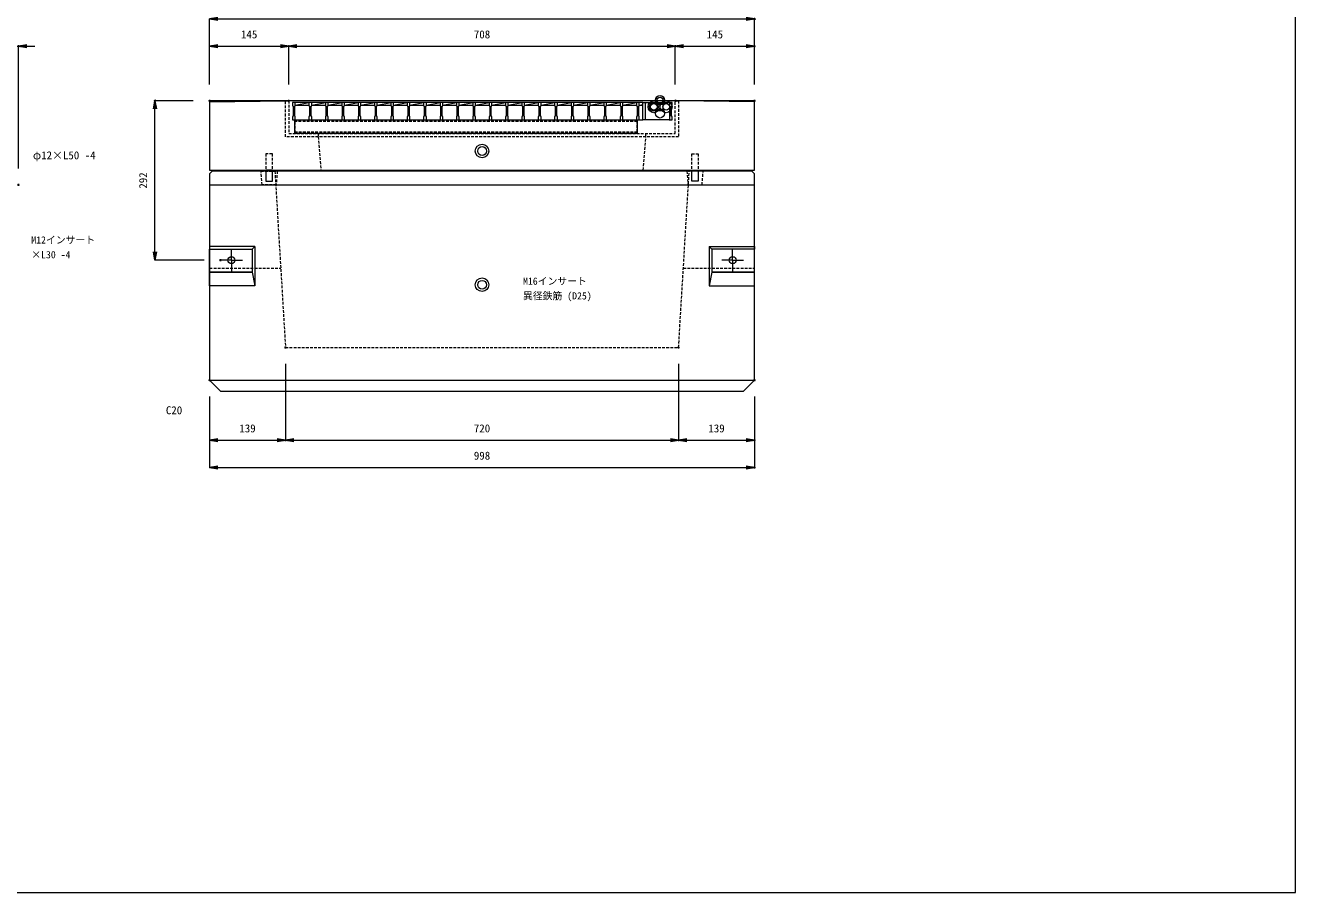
# Model space of a CAD drawing. Units: millimetres, scale not verified. Extents: x -1945 to 1945, y -1420 to 1420.
# Drawn here: x -381 to 1945, y -1420 to 169 of the extents above; entities that cross this region are included whole.
import ezdxf
from ezdxf.enums import TextEntityAlignment as Align

# ---------------------------------------------------------------- set-up
doc = ezdxf.new("R2010")
doc.units = ezdxf.units.MM
doc.header["$LTSCALE"] = 10
doc.header["$PDMODE"] = 32
doc.header["$PDSIZE"] = 2
doc.linetypes.add('USER1', pattern=[0.75, 0.5, -0.25])
doc.layers.add('0-0_0', color=7, linetype='Continuous')
doc.layers.add('0-2_DEFPOINTS', color=7, linetype='Continuous')
for name, color, linetype, lineweight in [('0-1_TITLE', 7, 'Continuous', 18), ('0-3_KIJUN', 7, 'Continuous', 18), ('0-5_SUNPO_S10', 3, 'Continuous', 18), ('0-7_GRE', 30, 'Continuous', 18)]:
    doc.layers.add(name, color=color, linetype=linetype, lineweight=lineweight)
doc.styles.add('ＭＳ ゴシック', font='')
doc.styles.get('ＭＳ ゴシック').set_extended_font_data('MS Gothic')

# ---------------------------------------------------------------- blocks, each defined once
blk = doc.blocks.new('M16_insert')
at = {"layer": '0-3_KIJUN', "color": 3}
for radius in [12.5, 8]:
    blk.add_circle((0, 0), radius, dxfattribs=at)
blk = doc.blocks.new('_OPEN')
at = {"layer": '0-0_0'}
blk.add_line((0, 0), (-1, 0), dxfattribs=at)
blk.add_lwpolyline([(-1, 0.1667), (0, 0), (-1, -0.1667)], dxfattribs=at)
blk = doc.blocks.new('D14')
at = {"layer": '0-2_DEFPOINTS'}
for p in [(2040, 999), (1901, 939), (2040, 829)]:
    blk.add_point(p, dxfattribs=at)
at = {"layer": '0-5_SUNPO_S10'}
for p, q in [((2040, 969), (2040, 829)), ((1901, 909), (1901, 829)), ((1916, 829), (2025, 829))]:
    blk.add_line(p, q, dxfattribs=at)
at = {"layer": '0-5_SUNPO_S10', "xscale": 15, "yscale": 15, "rotation": 180}
blk.add_blockref('_OPEN', (1901, 829), dxfattribs=at)
at = {"layer": '0-5_SUNPO_S10', "xscale": 15, "yscale": 15}
blk.add_blockref('_OPEN', (2040, 829), dxfattribs=at)
at = {"layer": '0-5_SUNPO_S10', "color": 7, "style": 'ＭＳ ゴシック'}
blk.add_text('139', height=14.66, dxfattribs=at).set_placement((1955.5, 839), align=Align.BOTTOM_LEFT)
blk = doc.blocks.new('D11')
at = {"layer": '0-2_DEFPOINTS'}
for p in [(2040, 999), (2760, 999), (2760, 829)]:
    blk.add_point(p, dxfattribs=at)
at = {"layer": '0-5_SUNPO_S10'}
for p, q in [((2040, 969), (2040, 829)), ((2760, 969), (2760, 829)), ((2055, 829), (2745, 829))]:
    blk.add_line(p, q, dxfattribs=at)
at = {"layer": '0-5_SUNPO_S10', "xscale": 15, "yscale": 15, "rotation": 180}
blk.add_blockref('_OPEN', (2040, 829), dxfattribs=at)
at = {"layer": '0-5_SUNPO_S10', "xscale": 15, "yscale": 15}
blk.add_blockref('_OPEN', (2760, 829), dxfattribs=at)
at = {"layer": '0-5_SUNPO_S10', "color": 7, "style": 'ＭＳ ゴシック'}
blk.add_text('720', height=14.66, dxfattribs=at).set_placement((2385, 839), align=Align.BOTTOM_LEFT)
blk = doc.blocks.new('D12')
at = {"layer": '0-2_DEFPOINTS'}
for p in [(2760, 999), (2899, 939), (2899, 829)]:
    blk.add_point(p, dxfattribs=at)
at = {"layer": '0-5_SUNPO_S10'}
for p, q in [((2760, 969), (2760, 829)), ((2899, 909), (2899, 829)), ((2775, 829), (2884, 829))]:
    blk.add_line(p, q, dxfattribs=at)
at = {"layer": '0-5_SUNPO_S10', "xscale": 15, "yscale": 15, "rotation": 180}
blk.add_blockref('_OPEN', (2760, 829), dxfattribs=at)
at = {"layer": '0-5_SUNPO_S10', "xscale": 15, "yscale": 15}
blk.add_blockref('_OPEN', (2899, 829), dxfattribs=at)
at = {"layer": '0-5_SUNPO_S10', "color": 7, "style": 'ＭＳ ゴシック'}
blk.add_text('139', height=14.66, dxfattribs=at).set_placement((2814.5, 839), align=Align.BOTTOM_LEFT)
blk = doc.blocks.new('D13')
at = {"layer": '0-2_DEFPOINTS'}
for p in [(1801, 1451), (1901, 1451), (1921, 1159)]:
    blk.add_point(p, dxfattribs=at)
at = {"layer": '0-5_SUNPO_S10'}
for p, q in [((1871, 1451), (1801, 1451)), ((1801, 1174), (1801, 1436)), ((1891, 1159), (1801, 1159))]:
    blk.add_line(p, q, dxfattribs=at)
at = {"layer": '0-5_SUNPO_S10', "xscale": 15, "yscale": 15}
for p, rotation in [((1801, 1451), 90), ((1801, 1159), 270)]:
    blk.add_blockref('_OPEN', p, dxfattribs=dict(at, rotation=rotation))
at = {"layer": '0-5_SUNPO_S10', "color": 7, "style": 'ＭＳ ゴシック'}
blk.add_text('292', height=14.66, rotation=90, dxfattribs=at).set_placement((1791, 1290), align=Align.BOTTOM_LEFT)
blk = doc.blocks.new('D15')
at = {"layer": '0-2_DEFPOINTS'}
for p in [(1901, 939), (2899, 939), (2899, 779)]:
    blk.add_point(p, dxfattribs=at)
at = {"layer": '0-5_SUNPO_S10'}
for p, q in [((1901, 909), (1901, 779)), ((2899, 909), (2899, 779)), ((1916, 779), (2884, 779))]:
    blk.add_line(p, q, dxfattribs=at)
at = {"layer": '0-5_SUNPO_S10', "xscale": 15, "yscale": 15, "rotation": 180}
blk.add_blockref('_OPEN', (1901, 779), dxfattribs=at)
at = {"layer": '0-5_SUNPO_S10', "xscale": 15, "yscale": 15}
blk.add_blockref('_OPEN', (2899, 779), dxfattribs=at)
at = {"layer": '0-5_SUNPO_S10', "color": 7, "style": 'ＭＳ ゴシック'}
blk.add_text('998', height=14.66, dxfattribs=at).set_placement((2385, 789), align=Align.BOTTOM_LEFT)
blk = doc.blocks.new('D23')
at = {"layer": '0-2_DEFPOINTS'}
for p in [(2046, 1551), (1901, 1451), (2046, 1451)]:
    blk.add_point(p, dxfattribs=at)
at = {"layer": '0-5_SUNPO_S10'}
for p, q in [((1901, 1481), (1901, 1551)), ((1916, 1551), (2031, 1551)), ((2046, 1481), (2046, 1551))]:
    blk.add_line(p, q, dxfattribs=at)
at = {"layer": '0-5_SUNPO_S10', "xscale": 15, "yscale": 15, "rotation": 180}
blk.add_blockref('_OPEN', (1901, 1551), dxfattribs=at)
at = {"layer": '0-5_SUNPO_S10', "xscale": 15, "yscale": 15}
blk.add_blockref('_OPEN', (2046, 1551), dxfattribs=at)
at = {"layer": '0-5_SUNPO_S10', "color": 7, "style": 'ＭＳ ゴシック'}
blk.add_text('145', height=14.66, dxfattribs=at).set_placement((1958.5, 1561), align=Align.BOTTOM_LEFT)
blk = doc.blocks.new('D24')
at = {"layer": '0-2_DEFPOINTS'}
for p in [(2754, 1551), (2046, 1451), (2754, 1451)]:
    blk.add_point(p, dxfattribs=at)
at = {"layer": '0-5_SUNPO_S10'}
for p, q in [((2046, 1481), (2046, 1551)), ((2061, 1551), (2739, 1551)), ((2754, 1481), (2754, 1551))]:
    blk.add_line(p, q, dxfattribs=at)
at = {"layer": '0-5_SUNPO_S10', "xscale": 15, "yscale": 15, "rotation": 180}
blk.add_blockref('_OPEN', (2046, 1551), dxfattribs=at)
at = {"layer": '0-5_SUNPO_S10', "xscale": 15, "yscale": 15}
blk.add_blockref('_OPEN', (2754, 1551), dxfattribs=at)
at = {"layer": '0-5_SUNPO_S10', "color": 7, "style": 'ＭＳ ゴシック'}
blk.add_text('708', height=14.66, dxfattribs=at).set_placement((2385, 1561), align=Align.BOTTOM_LEFT)
blk = doc.blocks.new('D25')
at = {"layer": '0-2_DEFPOINTS'}
for p in [(2899, 1551), (2754, 1451), (2899, 1451)]:
    blk.add_point(p, dxfattribs=at)
at = {"layer": '0-5_SUNPO_S10'}
for p, q in [((2754, 1481), (2754, 1551)), ((2769, 1551), (2884, 1551)), ((2899, 1481), (2899, 1551))]:
    blk.add_line(p, q, dxfattribs=at)
at = {"layer": '0-5_SUNPO_S10', "xscale": 15, "yscale": 15, "rotation": 180}
blk.add_blockref('_OPEN', (2754, 1551), dxfattribs=at)
at = {"layer": '0-5_SUNPO_S10', "xscale": 15, "yscale": 15}
blk.add_blockref('_OPEN', (2899, 1551), dxfattribs=at)
at = {"layer": '0-5_SUNPO_S10', "color": 7, "style": 'ＭＳ ゴシック'}
blk.add_text('145', height=14.66, dxfattribs=at).set_placement((2811.5, 1561), align=Align.BOTTOM_LEFT)
blk = doc.blocks.new('D26')
at = {"layer": '0-2_DEFPOINTS'}
for p in [(2899, 1601), (1901, 1451), (2899, 1451)]:
    blk.add_point(p, dxfattribs=at)
at = {"layer": '0-5_SUNPO_S10'}
for p, q in [((1901, 1481), (1901, 1601)), ((1916, 1601), (2884, 1601)), ((2899, 1481), (2899, 1601))]:
    blk.add_line(p, q, dxfattribs=at)
at = {"layer": '0-5_SUNPO_S10', "xscale": 15, "yscale": 15, "rotation": 180}
blk.add_blockref('_OPEN', (1901, 1601), dxfattribs=at)
at = {"layer": '0-5_SUNPO_S10', "xscale": 15, "yscale": 15}
blk.add_blockref('_OPEN', (2899, 1601), dxfattribs=at)
at = {"layer": '0-5_SUNPO_S10', "color": 7, "style": 'ＭＳ ゴシック'}
blk.add_text('998', height=14.66, dxfattribs=at).set_placement((2385, 1611), align=Align.BOTTOM_LEFT)
blk = doc.blocks.new('D30')
at = {"layer": '0-2_DEFPOINTS'}
for p in [(1551, 1551), (1526, 1451), (1551, 1297)]:
    blk.add_point(p, dxfattribs=at)
at = {"layer": '0-5_SUNPO_S10'}
for p, q in [((1511, 1551), (1496, 1551)), ((1526, 1481), (1526, 1551)), ((1526, 1551), (1551, 1551)), ((1551, 1327), (1551, 1551)), ((1566, 1551), (1581, 1551))]:
    blk.add_line(p, q, dxfattribs=at)
at = {"layer": '0-5_SUNPO_S10', "xscale": 15, "yscale": 15}
blk.add_blockref('_OPEN', (1526, 1551), dxfattribs=at)
at = {"layer": '0-5_SUNPO_S10', "xscale": 15, "yscale": 15, "rotation": 180}
blk.add_blockref('_OPEN', (1551, 1551), dxfattribs=at)
at = {"layer": '0-5_SUNPO_S10', "color": 7, "style": 'ＭＳ ゴシック'}
blk.add_text('25', height=14.66, dxfattribs=at).set_placement((1528.5, 1561), align=Align.BOTTOM_LEFT)
blk = doc.blocks.new('A$C1D9226E5')
at = {"layer": '0-7_GRE'}
for p, q in [((641.49, 57), (0, 57)), ((5, 52), (30, 57)), ((5, 52), (30, 52)), ((35, 52), (60, 57)), ((35, 52), (60, 52)), ((65, 52), (90, 57)), ((65, 52), (90, 52)), ((95, 52), (120, 57)), ((95, 52), (120, 52)), ((125, 52), (150, 57)), ((125, 52), (150, 52)), ((155, 52), (180, 57)), ((155, 52), (180, 52)), ((185, 52), (210, 57)), ((185, 52), (210, 52)), ((215, 52), (240, 57)), ((215, 52), (240, 52)), ((245, 52), (270, 57)), ((245, 52), (270, 52)), ((275, 52), (300, 57)), ((275, 52), (300, 52)), ((305, 52), (330, 57)), ((305, 52), (330, 52)), ((335, 52), (360, 57)), ((335, 52), (360, 52)), ((365, 52), (390, 57)), ((365, 52), (390, 52)), ((395, 52), (420, 57)), ((395, 52), (420, 52)), ((425, 52), (450, 57)), ((425, 52), (450, 52)), ((455, 52), (480, 57)), ((455, 52), (480, 52)), ((485, 52), (510, 57)), ((485, 52), (510, 52)), ((515, 52), (540, 57)), ((515, 52), (540, 52)), ((545, 52), (570, 57)), ((545, 52), (570, 52)), ((575, 52), (600, 57)), ((575, 52), (600, 52)), ((605, 52), (630, 57)), ((605, 52), (630, 52)), ((635, 52), (641.49, 53.3)), ((635, 52), (641.49, 52)), ((678.17, 54.4), (678.17, 43.6)), ((4, 25), (641.49, 25)), ((676.29, 41.51), (669.7, 41.51))]:
    blk.add_line(p, q, dxfattribs=at)
for points in [[(5, 51), (5, 57), (0, 57), (0, 51), (1, 50), (1, 32), (0, 31), (0, 25), (5, 25), (5, 31), (4, 32), (4, 50)], [(35, 51), (35, 57), (30, 57), (30, 51), (31, 50), (31, 32), (30, 31), (30, 25), (35, 25), (35, 31), (34, 32), (34, 50)], [(65, 51), (65, 57), (60, 57), (60, 51), (61, 50), (61, 32), (60, 31), (60, 25), (65, 25), (65, 31), (64, 32), (64, 50)], [(95, 51), (95, 57), (90, 57), (90, 51), (91, 50), (91, 32), (90, 31), (90, 25), (95, 25), (95, 31), (94, 32), (94, 50)], [(125, 51), (125, 57), (120, 57), (120, 51), (121, 50), (121, 32), (120, 31), (120, 25), (125, 25), (125, 31), (124, 32), (124, 50)], [(155, 51), (155, 57), (150, 57), (150, 51), (151, 50), (151, 32), (150, 31), (150, 25), (155, 25), (155, 31), (154, 32), (154, 50)], [(185, 51), (185, 57), (180, 57), (180, 51), (181, 50), (181, 32), (180, 31), (180, 25), (185, 25), (185, 31), (184, 32), (184, 50)], [(215, 51), (215, 57), (210, 57), (210, 51), (211, 50), (211, 32), (210, 31), (210, 25), (215, 25), (215, 31), (214, 32), (214, 50)], [(245, 51), (245, 57), (240, 57), (240, 51), (241, 50), (241, 32), (240, 31), (240, 25), (245, 25), (245, 31), (244, 32), (244, 50)], [(275, 51), (275, 57), (270, 57), (270, 51), (271, 50), (271, 32), (270, 31), (270, 25), (275, 25), (275, 31), (274, 32), (274, 50)], [(305, 51), (305, 57), (300, 57), (300, 51), (301, 50), (301, 32), (300, 31), (300, 25), (305, 25), (305, 31), (304, 32), (304, 50)], [(335, 51), (335, 57), (330, 57), (330, 51), (331, 50), (331, 32), (330, 31), (330, 25), (335, 25), (335, 31), (334, 32), (334, 50)], [(365, 51), (365, 57), (360, 57), (360, 51), (361, 50), (361, 32), (360, 31), (360, 25), (365, 25), (365, 31), (364, 32), (364, 50)], [(395, 51), (395, 57), (390, 57), (390, 51), (391, 50), (391, 32), (390, 31), (390, 25), (395, 25), (395, 31), (394, 32), (394, 50)], [(425, 51), (425, 57), (420, 57), (420, 51), (421, 50), (421, 32), (420, 31), (420, 25), (425, 25), (425, 31), (424, 32), (424, 50)], [(455, 51), (455, 57), (450, 57), (450, 51), (451, 50), (451, 32), (450, 31), (450, 25), (455, 25), (455, 31), (454, 32), (454, 50)], [(485, 51), (485, 57), (480, 57), (480, 51), (481, 50), (481, 32), (480, 31), (480, 25), (485, 25), (485, 31), (484, 32), (484, 50)], [(515, 51), (515, 57), (510, 57), (510, 51), (511, 50), (511, 32), (510, 31), (510, 25), (515, 25), (515, 31), (514, 32), (514, 50)], [(545, 51), (545, 57), (540, 57), (540, 51), (541, 50), (541, 32), (540, 31), (540, 25), (545, 25), (545, 31), (544, 32), (544, 50)], [(575, 51), (575, 57), (570, 57), (570, 51), (571, 50), (571, 32), (570, 31), (570, 25), (575, 25), (575, 31), (574, 32), (574, 50)], [(605, 51), (605, 57), (600, 57), (600, 51), (601, 50), (601, 32), (600, 31), (600, 25), (605, 25), (605, 31), (604, 32), (604, 50)], [(635, 51), (635, 57), (630, 57), (630, 51), (631, 50), (631, 32), (630, 31), (630, 25), (635, 25), (635, 31), (634, 32), (634, 50)], [(641.49, 57), (690.49, 57), (690.49, 25), (641.49, 25)], [(641.49, 57), (645.99, 57), (645.99, 25), (641.49, 25)], [(4, 25), (631, 25), (631, 0), (4, 0)]]:
    blk.add_lwpolyline(points, close=True, dxfattribs=at)
for points in [[(690, 25), (695, 25), (695, 31), (694, 32), (694, 50), (695, 51), (695, 57), (690, 57)], [(690.49, 50.51), (691, 50), (691, 32), (690.49, 31.49)]]:
    blk.add_lwpolyline(points, dxfattribs=at)
at = {"layer": '0-7_GRE', "linetype": 'USER1'}
blk.add_lwpolyline([(631, 21.8), (4, 21.8), (4, 3.2), (631, 3.2)], close=True, dxfattribs=at)
at = {"layer": '0-7_GRE'}
for centre, radius in [((661.84, 49), 10.85), ((661.84, 49), 8.05), ((661.69, 49), 6), ((672.99, 61.08), 8.45), ((672.99, 61.08), 5.65), ((684.14, 49), 10.85), ((684.14, 49), 6), ((672.99, 36.92), 8.45)]:
    blk.add_circle(centre, radius, dxfattribs=at)

msp = doc.modelspace()

# ---------------------------------------------------------------- linework, layer by layer
at = {"layer": '0-1_TITLE', "color": 2}
msp.add_lwpolyline([(-1945, -1420), (1945, -1420), (1945, 1420), (-1945, 1420)], close=True, dxfattribs=at)
msp.add_lwpolyline([(-1945, -1420), (1945, -1420), (1945, 1420), (-1945, 1420)], close=True, dxfattribs=at)
at = {"layer": '0-3_KIJUN', "color": 3}
for p, q in [((-44, 29), (95, 31)), ((954, 29), (815, 31))]:
    msp.add_line(p, q, dxfattribs=at)
at = {"layer": '0-3_KIJUN', "linetype": 'USER1'}
for p, q in [((95, 31), (101, 31)), ((-44, -276), (86.29, -276)), ((823.71, -276), (954, -276))]:
    msp.add_line(p, q, dxfattribs=at)
at = {"layer": '0-3_KIJUN'}
for p, q in [((-44, -123), (954, -123)), ((-4, -261), (-4, -241)), ((914, -261), (914, -241)), ((-4, -261), (-24, -261)), ((-4, -261), (-4, -281)), ((-4, -261), (16, -261)), ((914, -261), (894, -261)), ((914, -261), (934, -261)), ((914, -261), (914, -281)), ((-44, -481), (954, -481))]:
    msp.add_line(p, q, dxfattribs=at)
for points in [[(-44, -96), (954, -96), (954, 31), (-44, 31)], [(-44, -103), (-44, -481), (-24, -501), (934, -501), (954, -481), (954, -103), (949, -98), (-39, -98)], [(71, -96), (59, -96), (59, -116), (71, -116)], [(839, -96), (851, -96), (851, -116), (839, -116)], [(39, -236), (-44, -236), (-44, -241), (34, -241)], [(-44, -241), (34, -241), (34, -283), (-44, -283)], [(871, -236), (954, -236), (954, -241), (876, -241)], [(954, -241), (876, -241), (876, -283), (954, -283)]]:
    msp.add_lwpolyline(points, close=True, dxfattribs=at)
at = {"layer": '0-3_KIJUN', "linetype": 'USER1'}
for points in [[(95, 31), (101, 31), (101, -29), (809, -29), (809, 31), (815, 31), (815, -35), (95, -35)], [(71, -66), (59, -66), (59, -116), (71, -116)], [(839, -66), (851, -66), (851, -116), (839, -116)], [(50, -98), (80, -98), (78, -123), (52, -123)], [(860, -98), (830, -98), (832, -123), (858, -123)]]:
    msp.add_lwpolyline(points, close=True, dxfattribs=at)
for points in [[(155, -29), (155, -35), (160, -96), (750, -96), (755, -35), (755, -29)], [(75.6, -98), (95, -421), (815, -421), (834.4, -98)]]:
    msp.add_lwpolyline(points, dxfattribs=at)
at = {"layer": '0-3_KIJUN'}
for points in [[(39, -236), (39, -308), (-44, -308), (-44, -283), (34, -283), (39, -308)], [(871, -236), (871, -308), (954, -308), (954, -283), (876, -283), (871, -308)]]:
    msp.add_lwpolyline(points, dxfattribs=at)
for centre in [(-4, -261), (914, -261)]:
    msp.add_circle(centre, 6.35, dxfattribs=at)

# ---------------------------------------------------------------- block references
for p in [(455, -61), (455, -306)]:
    msp.add_blockref('M16_insert', p, dxfattribs=at)
at = {"layer": '0-5_SUNPO_S10'}
for name in ['D26', 'D30', 'D23', 'D24', 'D25', 'D13', 'D14', 'D11', 'D12', 'D15']:
    msp.add_blockref(name, (-1945, -1420), dxfattribs=at)
at = {"layer": '0-7_GRE'}
msp.add_blockref('A$C1D9226E5', (108, -29), dxfattribs=at)

# ---------------------------------------------------------------- texts
at = {"layer": '0-5_SUNPO_S10', "color": 7, "style": 'ＭＳ ゴシック'}
for s, height, p in [('φ12×L50 -4', 14.66, (-367.63, -80.6)), ('M12インサート', 13.2, (-370.62, -234.53)), ('×L30 -4', 13.2, (-370.62, -261.53)), ('M16インサート', 13.2, (530, -310.02)), ('異径鉄筋 (D25)', 13.2, (530, -337.02)), ('C20', 14.66, (-124.05, -547.8))]:
    msp.add_text(s, height=height, dxfattribs=at).set_placement(p, align=Align.BOTTOM_LEFT)

doc.saveas('drawing.dxf')
